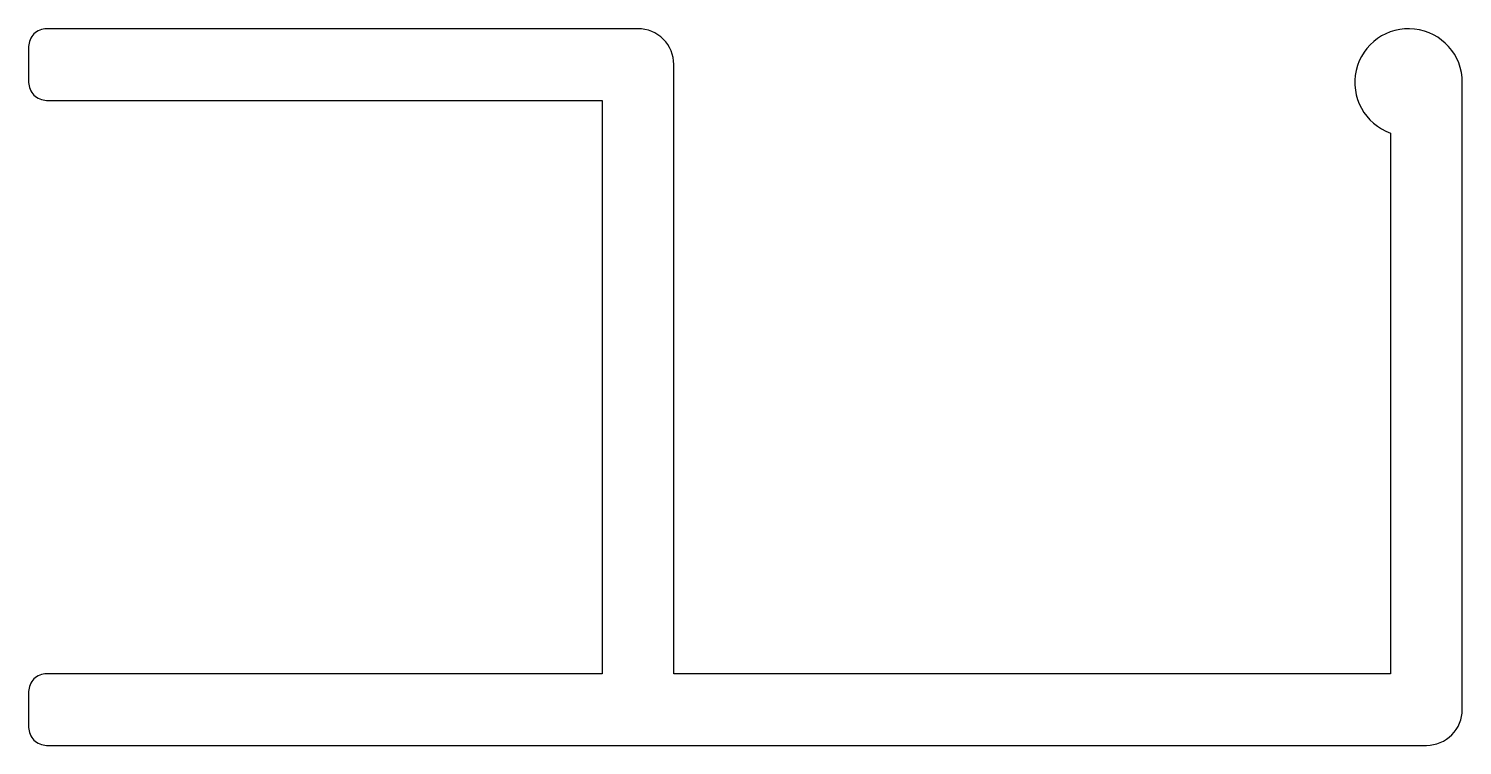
# Model space of a CAD drawing. Extents: x 1380.4 to 1420.4, y 299 to 319.
import ezdxf

# ---------------------------------------------------------------- set-up
doc = ezdxf.new("R2010")
doc.units = 0
doc.layers.get('0').update_dxf_attribs({"linetype": 'CONTINUOUS'})

msp = doc.modelspace()

# ---------------------------------------------------------------- linework, layer by layer
at = {"color": 0}
msp.add_lwpolyline([(1380.418, 318.451), (1380.418, 317.451, 0.414214), (1380.918, 316.951), (1396.418, 316.951), (1396.418, 300.951), (1380.918, 300.951, 0.414214), (1380.418, 300.451), (1380.418, 299.451, 0.414214), (1380.918, 298.951), (1419.418, 298.951, 0.414214), (1420.418, 299.951), (1420.418, 317.451, 1.931852), (1418.418, 316.037), (1418.418, 300.951), (1398.418, 300.951), (1398.418, 317.951, 0.414214), (1397.418, 318.951), (1380.918, 318.951, 0.414214)], format="xyb", close=True, dxfattribs=at)

doc.saveas('drawing.dxf')
